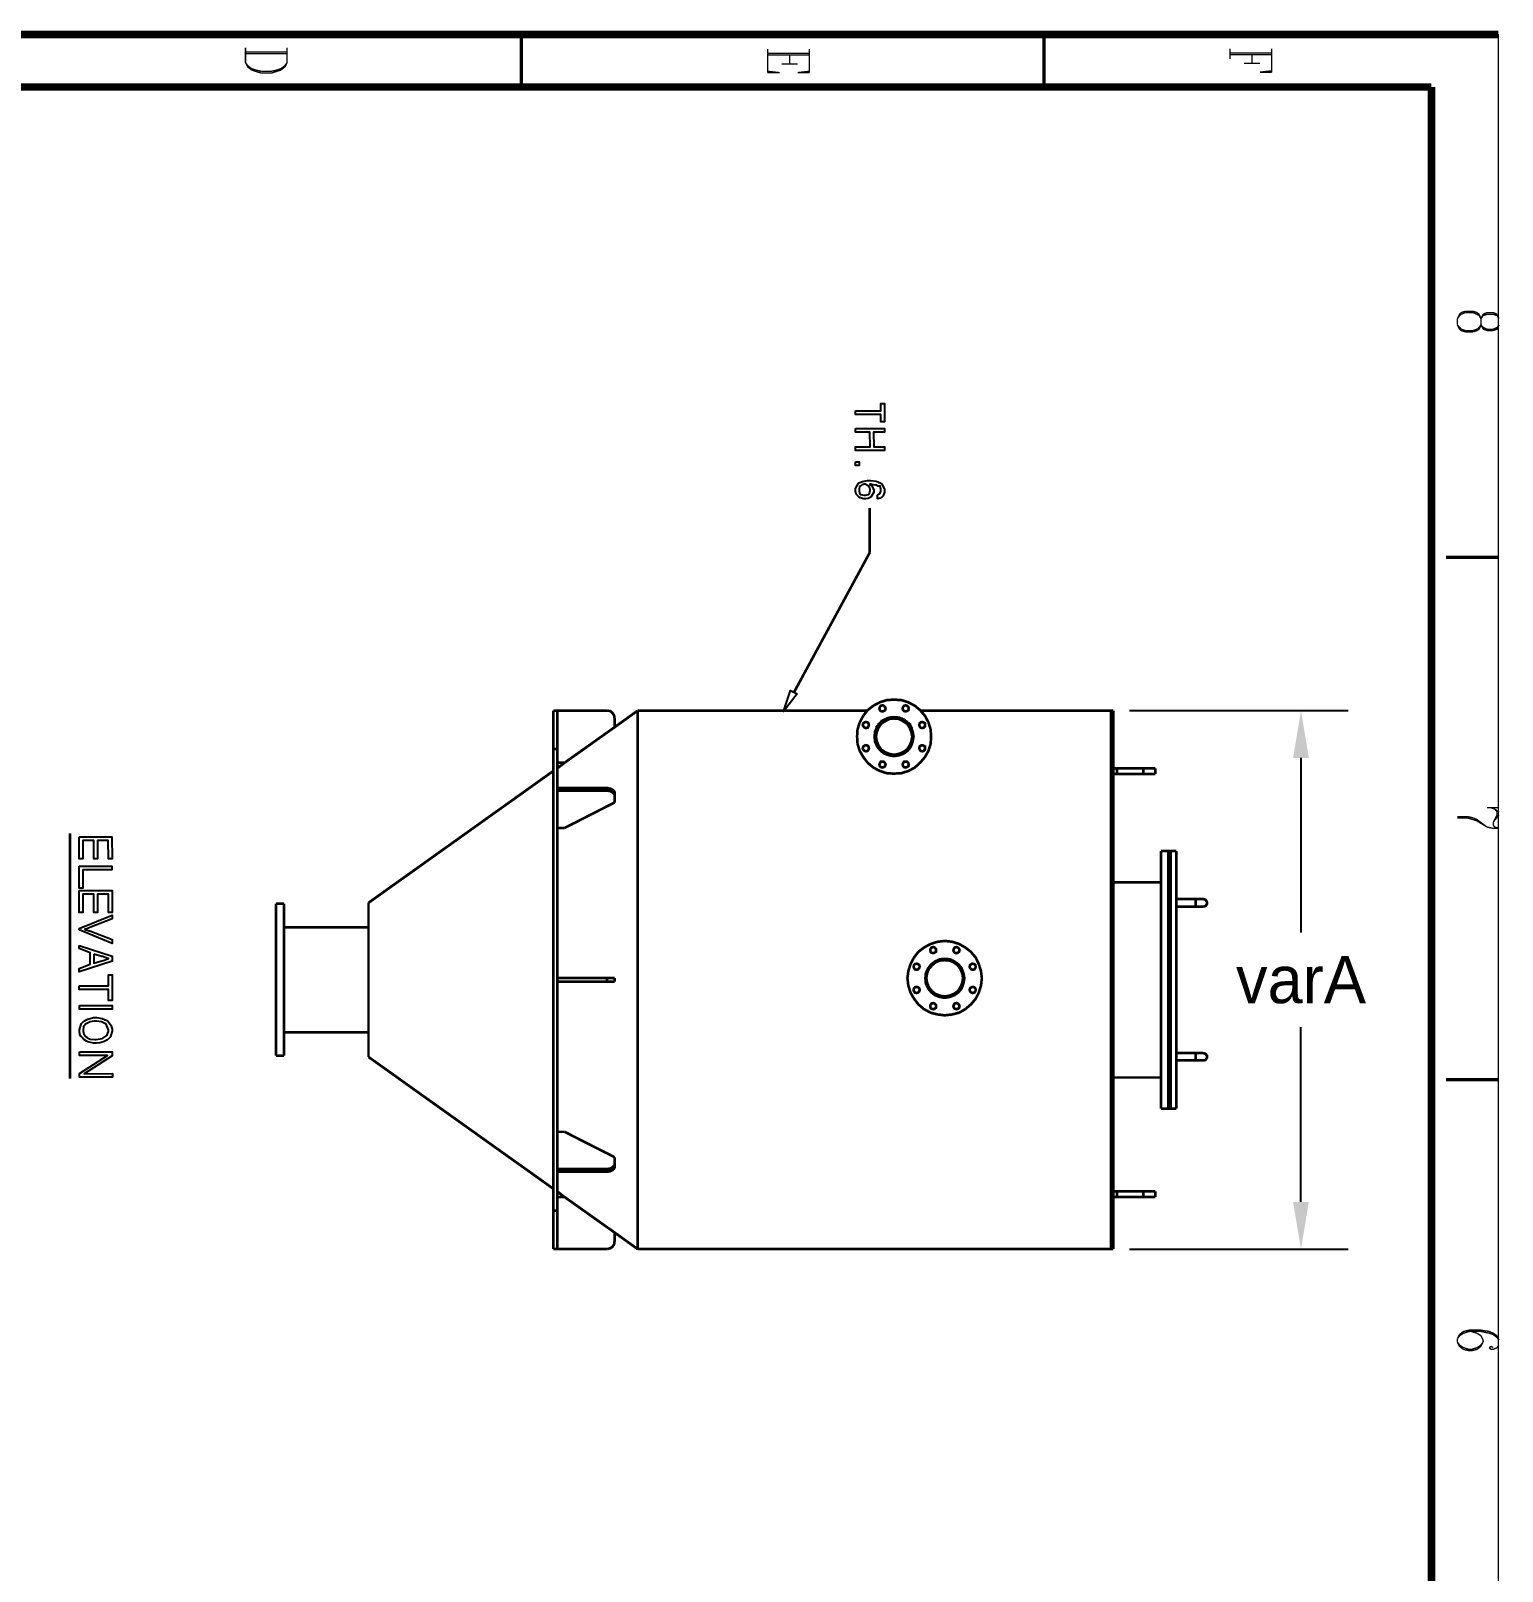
# Model space of a CAD drawing. Extents: x 0.1 to 11.6, y 0.3 to 16.2.
# Drawn here: x 5.98 to 11.58, y 10.37 to 16.23 of the extents above; entities that cross this region are included whole.
import ezdxf

# ---------------------------------------------------------------- set-up
doc = ezdxf.new("R2010")
doc.units = 0
doc.header["$MEASUREMENT"] = 0
doc.dimstyles.get("Standard").update_dxf_attribs({"dimtxt": 0.18, "dimasz": 0.18, "dimexe": 0.18, "dimexo": 0.0625, "dimgap": 0.09, "dimtad": 0, "dimtih": 1, "dimtoh": 1, "dimdec": 4, "dimzin": 0, "dimdsep": 46, "dimtxsty": 'Standard', "dimcen": 0.09, "dimadec": 0, "dimazin": 0, "dimtfac": 1, "dimtdec": 4, "dimtofl": 0, "dimtmove": 0, "dimatfit": 3, "dimfxl": 1, "dimtolj": 1, "dimtzin": 0, "dimarcsym": 0})

# ---------------------------------------------------------------- blocks, each defined once
blk = doc.blocks.new('*D0')
at = {"color": 0, "linetype": 'Continuous', "lineweight": -2, "transparency": 16777216}
for p, q in [((10.1658, 13.6467), (10.9982, 13.6467)), ((10.8182, 13.4667), (10.8182, 12.8017)), ((10.8182, 11.7767), (10.8182, 12.4417)), ((10.1658, 11.5967), (10.9982, 11.5967))]:
    blk.add_line(p, q, dxfattribs=at)
at = {"color": 0, "linetype": 'Continuous', "transparency": 16777216}
for points in [[(10.7882, 13.4667), (10.8482, 13.4667), (10.8182, 13.6467)], [(10.7882, 11.7767), (10.8482, 11.7767), (10.8182, 11.5967)]]:
    blk.add_solid(points, dxfattribs=at)
at = {"layer": 'Defpoints', "color": 0, "linetype": 'Continuous', "transparency": 16777216}
for p in [(10.1033, 13.6467), (10.1033, 11.5967), (10.8182, 11.5967)]:
    blk.add_point(p, dxfattribs=at)
at = {"color": 0, "linetype": 'Continuous', "transparency": 16777216, "insert": (10.8182, 12.6217), "char_height": 0.18, "attachment_point": 5}
blk.add_mtext('\\A1;varA', dxfattribs=at)

msp = doc.modelspace()

# ---------------------------------------------------------------- linework, layer by layer
at = {"color": 0}
for points, const_width in [([(0.155003, 16.22), (11.57, 16.22)], 0.028333), ([(7.84999, 16.02), (7.84999, 16.22)], 0.013333), ([(9.84, 16.02), (9.84, 16.22)], 0.013333), ([(6.80003, 16.1133), (6.80003, 16.17)], 0.005208), ([(6.95833, 16.1533), (6.80003, 16.1533)], 0.005208), ([(6.95833, 16.1467), (6.80003, 16.1467)], 0.005208), ([(6.95833, 16.17), (6.95833, 16.1133)], 0.005208), ([(8.78836, 16.165), (8.78836, 16.075)], 0.005208), ([(8.94667, 16.1483), (8.78836, 16.1483)], 0.005208), ([(8.94667, 16.1417), (8.78836, 16.1417)], 0.005208), ([(8.87169, 16.1417), (8.87169, 16.1083)], 0.005208), ([(8.94667, 16.165), (8.94667, 16.075)], 0.005208), ([(10.5483, 16.1667), (10.5483, 16.1267)], 0.005208), ([(10.7067, 16.15), (10.5483, 16.15)], 0.005208), ([(10.7067, 16.1433), (10.5483, 16.1433)], 0.005208), ([(10.6317, 16.1433), (10.6317, 16.11)], 0.005208), ([(10.7067, 16.1667), (10.7067, 16.0767)], 0.005208), ([(6.80832, 16.0967), (6.80003, 16.1133)], 0.005208), ([(6.80832, 16.1017), (6.80003, 16.1133)], 0.005208), ([(6.82335, 16.09), (6.80832, 16.1017)], 0.005208), ([(6.82335, 16.085), (6.80832, 16.0967)], 0.005208), ([(6.83832, 16.085), (6.82335, 16.09)], 0.005208), ([(6.83832, 16.08), (6.82335, 16.085)], 0.005208), ([(6.86003, 16.08), (6.83832, 16.085)], 0.005208), ([(6.86003, 16.0733), (6.83832, 16.08)], 0.005208), ([(6.89833, 16.08), (6.86003, 16.08)], 0.005208), ([(6.89833, 16.0733), (6.86003, 16.0733)], 0.005208), ([(6.91997, 16.085), (6.89833, 16.08)], 0.005208), ([(6.91997, 16.08), (6.89833, 16.0733)], 0.005208), ([(6.935, 16.09), (6.91997, 16.085)], 0.005208), ([(6.935, 16.085), (6.91997, 16.08)], 0.005208), ([(6.94997, 16.1017), (6.935, 16.09)], 0.005208), ([(6.94997, 16.0967), (6.935, 16.085)], 0.005208), ([(6.95833, 16.1133), (6.94997, 16.0967)], 0.005208), ([(6.95833, 16.1133), (6.94997, 16.1017)], 0.005208), ([(8.83333, 16.075), (8.78836, 16.08)], 0.005208), ([(8.78836, 16.075), (8.83333, 16.075)], 0.005208), ([(8.90169, 16.1083), (8.84169, 16.1083)], 0.005208), ([(8.90169, 16.075), (8.94667, 16.08)], 0.005208), ([(8.94667, 16.075), (8.90169, 16.075)], 0.005208), ([(10.6617, 16.11), (10.6017, 16.11)], 0.005208), ([(10.6617, 16.0767), (10.7067, 16.0817)], 0.005208), ([(10.7067, 16.0767), (10.6617, 16.0767)], 0.005208), ([(0.398329, 16.02), (11.315, 16.02)], 0.028333), ([(11.315, 16.02), (11.315, 0.516656)], 0.028333), ([(11.4217, 15.155), (11.4134, 15.1383)], 0.005208), ([(11.4217, 15.15), (11.4134, 15.1383)], 0.005208), ([(11.4134, 15.1383), (11.4134, 15.115)], 0.005208), ([(11.4283, 15.1617), (11.4217, 15.155)], 0.005208), ([(11.4283, 15.155), (11.4217, 15.15)], 0.005208), ([(11.4434, 15.1667), (11.4283, 15.1617)], 0.005208), ([(11.4434, 15.1617), (11.4283, 15.155)], 0.005208), ([(11.4733, 15.1667), (11.4434, 15.1667)], 0.005208), ([(11.4733, 15.1617), (11.4434, 15.1617)], 0.005208), ([(11.4883, 15.1617), (11.4733, 15.1667)], 0.005208), ([(11.4883, 15.155), (11.4733, 15.1617)], 0.005208), ([(11.4967, 15.155), (11.4883, 15.1617)], 0.005208), ([(11.4967, 15.15), (11.4883, 15.155)], 0.005208), ([(11.5033, 15.1383), (11.4967, 15.155)], 0.005208), ([(11.5033, 15.1383), (11.4967, 15.15)], 0.005208), ([(11.5117, 15.155), (11.5033, 15.1383)], 0.005208), ([(11.5117, 15.15), (11.5033, 15.1383)], 0.005208), ([(11.5033, 15.1383), (11.5033, 15.115)], 0.005208), ([(11.5267, 15.1617), (11.5117, 15.155)], 0.005208), ([(11.5267, 15.155), (11.5117, 15.15)], 0.005208), ([(11.55, 15.1617), (11.5267, 15.1617)], 0.005208), ([(11.55, 15.155), (11.5267, 15.155)], 0.005208), ([(11.565, 15.155), (11.55, 15.1617)], 0.005208), ([(11.565, 15.15), (11.55, 15.155)], 0.005208), ([(11.5717, 15.1383), (11.565, 15.155)], 0.005208), ([(11.5717, 15.1383), (11.565, 15.15)], 0.005208), ([(11.4134, 15.115), (11.4217, 15.0983)], 0.005208), ([(11.4134, 15.115), (11.4217, 15.105)], 0.005208), ([(11.4217, 15.105), (11.4283, 15.0983)], 0.005208), ([(11.4217, 15.0983), (11.4283, 15.0933)], 0.005208), ([(11.4283, 15.0983), (11.4434, 15.0933)], 0.005208), ([(11.4283, 15.0933), (11.4434, 15.0883)], 0.005208), ([(11.4434, 15.0933), (11.4733, 15.0933)], 0.005208), ([(11.4434, 15.0883), (11.4733, 15.0883)], 0.005208), ([(11.4733, 15.0933), (11.4883, 15.0983)], 0.005208), ([(11.4733, 15.0883), (11.4883, 15.0933)], 0.005208), ([(11.4883, 15.0983), (11.4967, 15.105)], 0.005208), ([(11.4883, 15.0933), (11.4967, 15.0983)], 0.005208), ([(11.4967, 15.0983), (11.5033, 15.115)], 0.005208), ([(11.4967, 15.105), (11.5033, 15.115)], 0.005208), ([(11.5033, 15.115), (11.5117, 15.0983)], 0.005208), ([(11.5033, 15.115), (11.5117, 15.105)], 0.005208), ([(11.5117, 15.105), (11.5267, 15.0983)], 0.005208), ([(11.5117, 15.0983), (11.5267, 15.0933)], 0.005208), ([(11.5267, 15.0983), (11.55, 15.0983)], 0.005208), ([(11.5267, 15.0933), (11.55, 15.0933)], 0.005208), ([(11.55, 15.0983), (11.565, 15.105)], 0.005208), ([(11.55, 15.0933), (11.565, 15.0983)], 0.005208), ([(11.565, 15.0983), (11.5717, 15.115)], 0.005208), ([(11.565, 15.105), (11.5717, 15.115)], 0.005208), ([(9.17665, 14.2483), (9.17665, 14.4183)], 0.01), ([(8.88835, 13.7167), (9.17665, 14.2483)], 0.01), ([(11.37, 14.23), (11.57, 14.23)], 0.013333), ([(7.97168, 13.6467), (7.98665, 13.6467)], 0.01), ([(7.97168, 13.5), (7.97168, 13.6467)], 0.01), ([(7.98665, 13.6467), (8.17665, 13.6467)], 0.01), ([(7.98665, 13.6467), (7.98665, 13.5)], 0.01), ([(8.20503, 13.6166), (8.20335, 13.6283), (8.19667, 13.6383), (8.18832, 13.645), (8.17665, 13.6467)], 0.01), ([(8.29335, 13.6467), (8.20503, 13.5833)], 0.01), ([(8.20503, 13.6166), (8.20503, 13.5833)], 0.01), ([(9.16835, 13.6467), (8.29335, 13.6467)], 0.01), ([(8.29335, 13.6467), (8.29335, 11.5967)], 0.01), ([(9.16835, 13.6467), (8.29335, 13.6467)], 0.01), ([(9.25836, 13.62), (9.25667, 13.62), (9.25499, 13.62), (9.25331, 13.62), (9.25168, 13.62), (9.25168, 13.6183), (9.25, 13.6183), (9.24832, 13.6183), (9.24669, 13.6183), (9.24501, 13.6166), (9.24333, 13.6166), (9.24164, 13.6166), (9.24001, 13.615), (9.23833, 13.615), (9.23665, 13.6133), (9.23503, 13.6133), (9.23335, 13.6117), (9.23167, 13.6117), (9.22999, 13.61), (9.22835, 13.61), (9.22835, 13.6083), (9.22667, 13.6083), (9.22499, 13.6067), (9.22331, 13.6067), (9.22331, 13.605), (9.22168, 13.605), (9.22168, 13.6033), (9.22, 13.6033), (9.21832, 13.6017), (9.21832, 13.6), (9.21669, 13.6), (9.215, 13.5983), (9.21332, 13.5967), (9.21332, 13.595), (9.21164, 13.595), (9.21164, 13.5933), (9.21001, 13.5933), (9.21001, 13.5917), (9.20833, 13.59), (9.20665, 13.5883), (9.20665, 13.5866), (9.20503, 13.5866), (9.20503, 13.585), (9.20503, 13.5833), (9.20335, 13.5833), (9.20335, 13.5817)], 0.01), ([(9.23665, 13.605), (9.23833, 13.605)], 0.01), ([(9.33664, 13.5783), (9.33664, 13.58), (9.33501, 13.5817), (9.33333, 13.5833), (9.33333, 13.585), (9.33165, 13.5866), (9.33165, 13.5883), (9.33003, 13.5883), (9.33003, 13.59), (9.33003, 13.5917), (9.32835, 13.5917), (9.32835, 13.5933), (9.32667, 13.5933), (9.32667, 13.595), (9.32497, 13.595), (9.32497, 13.5967), (9.32335, 13.5967), (9.32335, 13.5983), (9.32167, 13.5983), (9.32167, 13.6), (9.31999, 13.6017), (9.31836, 13.6017), (9.31836, 13.6033), (9.31668, 13.6033), (9.315, 13.605), (9.31332, 13.6067), (9.31168, 13.6083), (9.31, 13.6083), (9.31, 13.61), (9.30832, 13.61), (9.30664, 13.6117), (9.30501, 13.6117), (9.30333, 13.6133), (9.30165, 13.6133), (9.30003, 13.615), (9.29833, 13.615), (9.29665, 13.615), (9.29665, 13.6166), (9.29497, 13.6166), (9.29335, 13.6166)], 0.01), ([(9.30165, 13.605), (9.30333, 13.605)], 0.01), ([(10.095, 13.6467), (9.37001, 13.6467)], 0.01), ([(10.02, 13.6467), (9.37001, 13.6467)], 0.01), ([(10.1033, 13.6467), (10.095, 13.6467)], 0.01), ([(10.095, 13.6467), (10.095, 11.5967)], 0.01), ([(10.1033, 13.6467), (10.1033, 11.5967)], 0.01), ([(8.20503, 13.5833), (8.01497, 13.4483)], 0.01), ([(7.98665, 13.5), (7.97168, 13.5)], 0.01), ([(7.97168, 13.5), (7.97168, 11.7433)], 0.01), ([(7.98665, 13.5), (7.98665, 11.7433)], 0.01), ([(8.01497, 13.4483), (7.98665, 13.4267)], 0.01), ([(8.01497, 13.4483), (7.98665, 13.4483)], 0.01), ([(10.1033, 13.4267), (10.1183, 13.4267)], 0.01), ([(10.1183, 13.4267), (10.1183, 13.405)], 0.01), ([(10.1183, 13.4267), (10.2183, 13.4267)], 0.01), ([(10.2183, 13.4267), (10.2183, 13.405)], 0.01), ([(10.2183, 13.4267), (10.2633, 13.4267)], 0.01), ([(10.2633, 13.405), (10.2633, 13.4267)], 0.01), ([(7.97168, 13.4167), (7.26833, 12.915)], 0.01), ([(10.1033, 13.405), (10.1183, 13.405)], 0.01), ([(10.1183, 13.405), (10.2183, 13.405)], 0.01), ([(10.2183, 13.405), (10.2633, 13.405)], 0.01), ([(7.98665, 13.3517), (8.17665, 13.3517)], 0.01), ([(7.98665, 13.3417), (8.17665, 13.3417)], 0.01), ([(8.17665, 13.3517), (8.17665, 13.3417)], 0.01), ([(8.17665, 13.3517), (8.18001, 13.3517), (8.185, 13.35), (8.18832, 13.35), (8.19168, 13.3483), (8.19499, 13.3467), (8.19835, 13.345), (8.20167, 13.3417), (8.20335, 13.34), (8.20503, 13.3366), (8.20503, 13.3333), (8.20503, 13.3317)], 0.01), ([(8.17665, 13.3417), (8.18001, 13.3417), (8.185, 13.34), (8.18832, 13.34), (8.19168, 13.3383), (8.19499, 13.3366), (8.19835, 13.3333), (8.20167, 13.3317), (8.20335, 13.3283), (8.20503, 13.3267), (8.20503, 13.3233), (8.20503, 13.32)], 0.01), ([(8.20503, 13.3317), (8.20503, 13.32)], 0.01), ([(8.20503, 13.32), (8.20503, 13.2967)], 0.01), ([(8.20503, 13.2967), (8.01497, 13.2)], 0.01), ([(11.5717, 13.2767), (11.5267, 13.2767)], 0.005208), ([(11.5417, 13.2767), (11.5566, 13.2717)], 0.005208), ([(11.5717, 13.25), (11.55, 13.2217)], 0.005208), ([(11.565, 13.25), (11.55, 13.2217)], 0.005208), ([(11.5566, 13.2717), (11.5717, 13.26)], 0.005208), ([(11.5566, 13.2717), (11.565, 13.26)], 0.005208), ([(11.565, 13.26), (11.565, 13.25)], 0.005208), ([(8.01497, 13.2), (7.98665, 13.2)], 0.01), ([(11.4517, 13.2433), (11.4134, 13.2433)], 0.005208), ([(11.4517, 13.2383), (11.4134, 13.2383)], 0.005208), ([(11.4733, 13.2383), (11.4517, 13.2433)], 0.005208), ([(11.4733, 13.2317), (11.4517, 13.2383)], 0.005208), ([(11.4883, 13.2317), (11.4733, 13.2383)], 0.005208), ([(11.4883, 13.2267), (11.4733, 13.2317)], 0.005208), ([(11.5267, 13.2033), (11.4883, 13.2317)], 0.005208), ([(11.5267, 13.2033), (11.4883, 13.2267)], 0.005208), ([(11.55, 13.1983), (11.5267, 13.2033)], 0.005208), ([(11.55, 13.2217), (11.55, 13.21)], 0.005208), ([(11.55, 13.21), (11.5566, 13.2033)], 0.005208), ([(11.5717, 13.1983), (11.55, 13.1983)], 0.005208), ([(11.5566, 13.2033), (11.5717, 13.1983)], 0.005208), ([(6.13167, 13.18), (6.13167, 12.245)], 0.01), ([(10.3133, 13.1117), (10.285, 13.1117)], 0.01), ([(10.285, 12.1317), (10.285, 13.1117)], 0.01), ([(10.3217, 13.1117), (10.3133, 13.1117)], 0.01), ([(10.3133, 12.1317), (10.3133, 13.1117)], 0.01), ([(10.3433, 13.1117), (10.3217, 13.1117)], 0.01), ([(10.3217, 12.1317), (10.3217, 13.1117)], 0.01), ([(10.3433, 12.1317), (10.3433, 13.1117)], 0.01), ([(10.285, 12.9933), (10.1033, 12.9933)], 0.01), ([(6.94667, 12.9117), (6.91667, 12.9117)], 0.01), ([(6.91667, 12.9117), (6.91667, 12.3333)], 0.01), ([(6.94667, 12.9117), (6.94667, 12.3333)], 0.01), ([(7.26833, 12.915), (7.26833, 12.3283)], 0.01), ([(10.4167, 12.93), (10.3433, 12.93)], 0.01), ([(10.3433, 12.9), (10.4167, 12.9)], 0.01), ([(10.445, 12.93), (10.4167, 12.93)], 0.01), ([(10.4167, 12.93), (10.4167, 12.9)], 0.01), ([(10.4167, 12.9), (10.445, 12.9)], 0.01), ([(10.445, 12.9), (10.455, 12.9033), (10.46, 12.91), (10.46, 12.9183), (10.455, 12.9267), (10.445, 12.93)], 0.01), ([(7.26833, 12.8217), (6.94667, 12.8217)], 0.01), ([(9.47331, 12.7017), (9.46164, 12.7017)], 0.01), ([(10.3433, 12.71), (10.3433, 12.7167)], 0.01), ([(10.3433, 12.5333), (10.3433, 12.71)], 0.01), ([(10.3433, 12.71), (10.345, 12.71)], 0.01), ([(7.98665, 12.6283), (7.98665, 12.615)], 0.01), ([(7.98665, 12.6283), (8.17665, 12.6283)], 0.01), ([(7.98665, 12.615), (8.17665, 12.615)], 0.01), ([(8.17665, 12.6283), (8.17665, 12.615)], 0.01), ([(8.17665, 12.6283), (8.20503, 12.6283)], 0.01), ([(8.17665, 12.615), (8.20503, 12.615)], 0.01), ([(8.20503, 12.6283), (8.20503, 12.615)], 0.01), ([(9.46164, 12.555), (9.47331, 12.555)], 0.01), ([(10.3433, 12.5267), (10.3433, 12.5333)], 0.01), ([(10.3433, 12.5333), (10.345, 12.5333)], 0.01), ([(6.94667, 12.4217), (7.26833, 12.4217)], 0.01), ([(6.91667, 12.3333), (6.94667, 12.3333)], 0.01), ([(7.26833, 12.3283), (7.97168, 11.8267)], 0.01), ([(10.4167, 12.3433), (10.3433, 12.3433)], 0.01), ([(10.3433, 12.315), (10.4167, 12.315)], 0.01), ([(10.445, 12.3433), (10.4167, 12.3433)], 0.01), ([(10.4167, 12.3433), (10.4167, 12.315)], 0.01), ([(10.4167, 12.315), (10.445, 12.315)], 0.01), ([(10.445, 12.315), (10.455, 12.3167), (10.46, 12.325), (10.46, 12.3333), (10.455, 12.34), (10.445, 12.3433)], 0.01), ([(10.1033, 12.25), (10.285, 12.25)], 0.01), ([(11.37, 12.2416), (11.57, 12.2416)], 0.013333), ([(10.285, 12.1317), (10.3133, 12.1317)], 0.01), ([(10.3133, 12.1317), (10.3217, 12.1317)], 0.01), ([(10.3217, 12.1317), (10.3433, 12.1317)], 0.01), ([(8.01497, 12.0433), (7.98665, 12.0433)], 0.01), ([(8.20503, 11.9467), (8.01497, 12.0433)], 0.01), ([(7.98665, 11.9017), (8.17665, 11.9017)], 0.01), ([(8.17665, 11.9017), (8.18001, 11.9017), (8.185, 11.9033), (8.18832, 11.9033), (8.19168, 11.905), (8.19499, 11.9067), (8.19835, 11.91), (8.20167, 11.9117), (8.20335, 11.915), (8.20503, 11.9167), (8.20503, 11.92), (8.20503, 11.9233)], 0.01), ([(8.17665, 11.8917), (8.18001, 11.8917), (8.185, 11.8933), (8.18832, 11.8933), (8.19168, 11.895), (8.19499, 11.8967), (8.19835, 11.8983), (8.20167, 11.9017), (8.20335, 11.9033), (8.20503, 11.9067), (8.20503, 11.91), (8.20503, 11.9134)], 0.01), ([(8.17665, 11.9017), (8.17665, 11.8917)], 0.01), ([(8.20503, 11.9233), (8.20503, 11.9467)], 0.01), ([(8.20503, 11.9233), (8.20503, 11.9134)], 0.01), ([(7.98665, 11.8917), (8.17665, 11.8917)], 0.01), ([(7.98665, 11.8167), (8.01497, 11.795)], 0.01), ([(8.01497, 11.795), (7.98665, 11.795)], 0.01), ([(8.20503, 11.66), (8.01497, 11.795)], 0.01), ([(10.1033, 11.8167), (10.1183, 11.8167)], 0.01), ([(10.1033, 11.795), (10.1183, 11.795)], 0.01), ([(10.1183, 11.8167), (10.1183, 11.795)], 0.01), ([(10.1183, 11.8167), (10.2183, 11.8167)], 0.01), ([(10.1183, 11.795), (10.2183, 11.795)], 0.01), ([(10.2183, 11.8167), (10.2183, 11.795)], 0.01), ([(10.2183, 11.8167), (10.2633, 11.8167)], 0.01), ([(10.2183, 11.795), (10.2633, 11.795)], 0.01), ([(10.2633, 11.795), (10.2633, 11.8167)], 0.01), ([(7.97168, 11.7433), (7.98665, 11.7433)], 0.01), ([(7.97168, 11.5967), (7.97168, 11.7433)], 0.01), ([(7.98665, 11.7433), (7.98665, 11.5967)], 0.01), ([(8.17665, 11.5967), (8.18832, 11.6), (8.19667, 11.605), (8.20335, 11.615), (8.20503, 11.6267)], 0.01), ([(8.20503, 11.66), (8.29335, 11.5967)], 0.01), ([(8.20503, 11.6267), (8.20503, 11.66)], 0.01), ([(7.98665, 11.5967), (7.97168, 11.5967)], 0.01), ([(7.98665, 11.5967), (8.17665, 11.5967)], 0.01), ([(8.29335, 11.5967), (10.095, 11.5967)], 0.01), ([(10.095, 11.5967), (10.1033, 11.5967)], 0.01), ([(11.4217, 11.2717), (11.4134, 11.255)], 0.005208), ([(11.4217, 11.2667), (11.4134, 11.255)], 0.005208), ([(11.4134, 11.255), (11.4134, 11.2433)], 0.005208), ([(11.4367, 11.2833), (11.4217, 11.2717)], 0.005208), ([(11.4367, 11.2767), (11.4217, 11.2667)], 0.005208), ([(11.4583, 11.2884), (11.4367, 11.2833)], 0.005208), ([(11.4583, 11.2833), (11.4367, 11.2767)], 0.005208), ([(11.5033, 11.2884), (11.4583, 11.2884)], 0.005208), ([(11.5033, 11.2833), (11.4583, 11.2833)], 0.005208), ([(11.4883, 11.2767), (11.4667, 11.2833)], 0.005208), ([(11.5033, 11.2667), (11.4883, 11.2767)], 0.005208), ([(11.535, 11.2833), (11.5033, 11.2884)], 0.005208), ([(11.535, 11.2767), (11.5033, 11.2833)], 0.005208), ([(11.5117, 11.25), (11.5033, 11.2667)], 0.005208), ([(11.55, 11.2767), (11.535, 11.2833)], 0.005208), ([(11.55, 11.2717), (11.535, 11.2767)], 0.005208), ([(11.565, 11.2667), (11.55, 11.2767)], 0.005208), ([(11.565, 11.26), (11.55, 11.2717)], 0.005208), ([(11.5717, 11.25), (11.565, 11.2667)], 0.005208), ([(11.5717, 11.25), (11.565, 11.26)], 0.005208), ([(11.4134, 11.2433), (11.4217, 11.2267)], 0.005208), ([(11.4134, 11.2433), (11.4217, 11.2317)], 0.005208), ([(11.4217, 11.2317), (11.4367, 11.2217)], 0.005208), ([(11.4217, 11.2267), (11.4367, 11.215)], 0.005208), ([(11.4367, 11.2217), (11.4583, 11.215)], 0.005208), ([(11.4367, 11.215), (11.4583, 11.21)], 0.005208), ([(11.4583, 11.215), (11.4667, 11.215)], 0.005208), ([(11.4583, 11.21), (11.4667, 11.21)], 0.005208), ([(11.4667, 11.215), (11.4883, 11.2217)], 0.005208), ([(11.4667, 11.21), (11.4883, 11.215)], 0.005208), ([(11.4883, 11.2217), (11.5033, 11.2317)], 0.005208), ([(11.4883, 11.215), (11.5033, 11.2267)], 0.005208), ([(11.5033, 11.2267), (11.5117, 11.2433)], 0.005208), ([(11.5033, 11.2317), (11.5117, 11.2433)], 0.005208), ([(11.5117, 11.2433), (11.5117, 11.25)], 0.005208), ([(11.5417, 11.2267), (11.535, 11.2217)], 0.005208), ([(11.535, 11.2217), (11.5417, 11.215)], 0.005208), ([(11.55, 11.2217), (11.5417, 11.2267)], 0.005208), ([(11.5417, 11.215), (11.55, 11.215)], 0.005208), ([(11.55, 11.215), (11.565, 11.2217)], 0.005208), ([(11.565, 11.2217), (11.5717, 11.2317)], 0.005208)]:
    msp.add_lwpolyline(points, dxfattribs=dict(at, const_width=const_width))
for points, const_width in [([(0.155003, 16.22), (11.57, 16.22), (11.57, 0.310004), (0.155003, 0.310004), (0.155003, 16.22)], 0.005208), ([(9.26833, 13.4067), (9.29665, 13.4083), (9.32335, 13.4167), (9.34831, 13.43), (9.36833, 13.4483), (9.38667, 13.47), (9.40001, 13.4933), (9.40831, 13.52), (9.41, 13.5483), (9.40831, 13.575), (9.40001, 13.6017), (9.38667, 13.6267), (9.36833, 13.6483), (9.34831, 13.665), (9.32335, 13.6783), (9.29665, 13.6867), (9.26833, 13.6883), (9.24164, 13.6867), (9.215, 13.6783), (9.19, 13.665), (9.16835, 13.6483), (9.15169, 13.6267), (9.13835, 13.6017), (9.12999, 13.575), (9.12831, 13.5483), (9.12999, 13.52), (9.13835, 13.4933), (9.15169, 13.47), (9.16835, 13.4483), (9.19, 13.43), (9.215, 13.4167), (9.24164, 13.4083), (9.26833, 13.4067)], 0.01), ([(9.22499, 13.6433), (9.22999, 13.645), (9.23503, 13.6483), (9.23665, 13.655), (9.23503, 13.66), (9.22999, 13.665), (9.22499, 13.6667), (9.21832, 13.665), (9.215, 13.66), (9.21332, 13.655), (9.215, 13.6483), (9.21832, 13.645), (9.22499, 13.6433)], 0.01), ([(9.31332, 13.6433), (9.31836, 13.645), (9.32335, 13.6483), (9.32497, 13.655), (9.32335, 13.66), (9.31836, 13.665), (9.31332, 13.6667), (9.30664, 13.665), (9.30333, 13.66), (9.30165, 13.655), (9.30333, 13.6483), (9.30664, 13.645), (9.31332, 13.6433)], 0.01), ([(9.16168, 13.58), (9.16835, 13.5817), (9.17165, 13.5866), (9.17333, 13.5917), (9.17165, 13.5983), (9.16835, 13.6017), (9.16168, 13.6033), (9.15668, 13.6017), (9.15169, 13.5983), (9.15001, 13.5917), (9.15169, 13.5866), (9.15668, 13.5817), (9.16168, 13.58)], 0.01), ([(9.26833, 13.475), (9.28836, 13.4767), (9.30501, 13.485), (9.32167, 13.4967), (9.33333, 13.5117), (9.34, 13.5283), (9.34169, 13.5483), (9.34, 13.5667), (9.33333, 13.585), (9.32167, 13.6), (9.30501, 13.6117), (9.28836, 13.6183), (9.26833, 13.6217), (9.25, 13.6183), (9.23167, 13.6117), (9.21669, 13.6), (9.20503, 13.585), (9.19835, 13.5667), (9.19499, 13.5483), (9.19835, 13.5283), (9.20503, 13.5117), (9.21669, 13.4967), (9.23167, 13.485), (9.25, 13.4767), (9.26833, 13.475)], 0.01), ([(9.26833, 13.4733), (9.28836, 13.4767), (9.30664, 13.4833), (9.32167, 13.495), (9.33333, 13.51), (9.34, 13.5283), (9.34332, 13.5483), (9.34, 13.5667), (9.33333, 13.585), (9.32167, 13.6), (9.30664, 13.6117), (9.28836, 13.62), (9.26833, 13.6217), (9.25, 13.62), (9.23167, 13.6117), (9.21669, 13.6), (9.20503, 13.585), (9.19667, 13.5667), (9.19499, 13.5483), (9.19667, 13.5283), (9.20503, 13.51), (9.21669, 13.495), (9.23167, 13.4833), (9.25, 13.4767), (9.26833, 13.4733)], 0.01), ([(9.26833, 13.4783), (9.28668, 13.4817), (9.30333, 13.4883), (9.31836, 13.4983), (9.32835, 13.5133), (9.33501, 13.53), (9.33832, 13.5483), (9.33501, 13.565), (9.32835, 13.5817), (9.31836, 13.5967), (9.30333, 13.6067), (9.28668, 13.615), (9.26833, 13.6166), (9.25168, 13.615), (9.23503, 13.6067), (9.22, 13.5967), (9.21001, 13.5817), (9.20335, 13.565), (9.19997, 13.5483), (9.20335, 13.53), (9.21001, 13.5133), (9.22, 13.4983), (9.23503, 13.4883), (9.25168, 13.4817), (9.26833, 13.4783)], 0.01), ([(9.37668, 13.58), (9.38167, 13.5817), (9.38667, 13.5866), (9.38667, 13.5917), (9.38667, 13.5983), (9.38167, 13.6017), (9.37668, 13.6033), (9.37001, 13.6017), (9.36664, 13.5983), (9.36501, 13.5917), (9.36664, 13.5866), (9.37001, 13.5817), (9.37668, 13.58)], 0.01), ([(9.16168, 13.4916), (9.16835, 13.4933), (9.17165, 13.4983), (9.17333, 13.5033), (9.17165, 13.51), (9.16835, 13.5133), (9.16168, 13.515), (9.15668, 13.5133), (9.15169, 13.51), (9.15001, 13.5033), (9.15169, 13.4983), (9.15668, 13.4933), (9.16168, 13.4916)], 0.01), ([(9.37668, 13.4916), (9.38167, 13.4933), (9.38667, 13.4983), (9.38667, 13.5033), (9.38667, 13.51), (9.38167, 13.5133), (9.37668, 13.515), (9.37001, 13.5133), (9.36664, 13.51), (9.36501, 13.5033), (9.36664, 13.4983), (9.37001, 13.4933), (9.37668, 13.4916)], 0.01), ([(9.22499, 13.43), (9.22999, 13.4316), (9.23503, 13.435), (9.23665, 13.4417), (9.23503, 13.4467), (9.22999, 13.4517), (9.22499, 13.4517), (9.21832, 13.4517), (9.215, 13.4467), (9.21332, 13.4417), (9.215, 13.435), (9.21832, 13.4316), (9.22499, 13.43)], 0.01), ([(9.31332, 13.43), (9.31836, 13.4316), (9.32335, 13.435), (9.32497, 13.4417), (9.32335, 13.4467), (9.31836, 13.4517), (9.31332, 13.4517), (9.30664, 13.4517), (9.30333, 13.4467), (9.30165, 13.4417), (9.30333, 13.435), (9.30664, 13.4316), (9.31332, 13.43)], 0.01), ([(9.46164, 12.4867), (9.49001, 12.49), (9.51665, 12.4967), (9.53999, 12.51), (9.56168, 12.5283), (9.58003, 12.55), (9.59169, 12.5733), (9.59999, 12.6), (9.60335, 12.6283), (9.59999, 12.655), (9.59169, 12.6816), (9.58003, 12.7067), (9.56168, 12.7283), (9.53999, 12.745), (9.51665, 12.7584), (9.49001, 12.7667), (9.46164, 12.77), (9.435, 12.7667), (9.40831, 12.7584), (9.38336, 12.745), (9.36165, 12.7283), (9.345, 12.7067), (9.33165, 12.6816), (9.32335, 12.655), (9.31999, 12.6283), (9.32335, 12.6), (9.33165, 12.5733), (9.345, 12.55), (9.36165, 12.5283), (9.38336, 12.51), (9.40831, 12.4967), (9.435, 12.49), (9.46164, 12.4867)], 0.01), ([(9.41835, 12.7233), (9.42333, 12.725), (9.42833, 12.7283), (9.42833, 12.735), (9.42833, 12.74), (9.42333, 12.745), (9.41835, 12.7467), (9.41168, 12.745), (9.40831, 12.74), (9.40668, 12.735), (9.40831, 12.7283), (9.41168, 12.725), (9.41835, 12.7233)], 0.01), ([(9.50667, 12.7233), (9.51167, 12.725), (9.51665, 12.7283), (9.51833, 12.735), (9.51665, 12.74), (9.51167, 12.745), (9.50667, 12.7467), (9.5, 12.745), (9.49669, 12.74), (9.49501, 12.735), (9.49669, 12.7283), (9.5, 12.725), (9.50667, 12.7233)], 0.01), ([(9.35499, 12.66), (9.36003, 12.6617), (9.36501, 12.6667), (9.36664, 12.6717), (9.36501, 12.6783), (9.36003, 12.6816), (9.35499, 12.6833), (9.34831, 12.6816), (9.345, 12.6783), (9.34332, 12.6717), (9.345, 12.6667), (9.34831, 12.6617), (9.35499, 12.66)], 0.01), ([(9.46164, 12.555), (9.47999, 12.5566), (9.49832, 12.565), (9.51335, 12.5767), (9.52501, 12.5917), (9.53331, 12.6083), (9.535, 12.6283), (9.53331, 12.6467), (9.52501, 12.665), (9.51335, 12.68), (9.49832, 12.6917), (9.47999, 12.6983), (9.46164, 12.7017), (9.44336, 12.6983), (9.42503, 12.6917), (9.41, 12.68), (9.39833, 12.665), (9.39165, 12.6467), (9.38835, 12.6283), (9.39165, 12.6083), (9.39833, 12.5917), (9.41, 12.5767), (9.42503, 12.565), (9.44336, 12.5566), (9.46164, 12.555)], 0.01), ([(9.46164, 12.5533), (9.48167, 12.5566), (9.49832, 12.5633), (9.51497, 12.575), (9.52669, 12.59), (9.53331, 12.6083), (9.53668, 12.6283), (9.53331, 12.6467), (9.52669, 12.665), (9.51497, 12.68), (9.49832, 12.6917), (9.48167, 12.7), (9.46164, 12.7017), (9.44336, 12.7), (9.42503, 12.6917), (9.41, 12.68), (9.39833, 12.665), (9.38997, 12.6467), (9.38835, 12.6283), (9.38997, 12.6083), (9.39833, 12.59), (9.41, 12.575), (9.42503, 12.5633), (9.44336, 12.5566), (9.46164, 12.5533)], 0.01), ([(9.46164, 12.5583), (9.47999, 12.5617), (9.49669, 12.5684), (9.51167, 12.5783), (9.52165, 12.5933), (9.52832, 12.61), (9.53168, 12.6283), (9.52832, 12.6467), (9.52165, 12.6634), (9.51167, 12.6767), (9.49669, 12.6883), (9.47999, 12.695), (9.46164, 12.6967), (9.44336, 12.695), (9.42665, 12.6883), (9.41336, 12.6767), (9.40169, 12.6634), (9.39501, 12.6467), (9.39165, 12.6283), (9.39501, 12.61), (9.40169, 12.5933), (9.41336, 12.5783), (9.42665, 12.5684), (9.44336, 12.5617), (9.46164, 12.5583)], 0.01), ([(9.56836, 12.66), (9.57497, 12.6617), (9.57835, 12.6667), (9.58003, 12.6717), (9.57835, 12.6783), (9.57497, 12.6816), (9.56836, 12.6833), (9.56332, 12.6816), (9.55832, 12.6783), (9.55664, 12.6717), (9.55832, 12.6667), (9.56332, 12.6617), (9.56836, 12.66)], 0.01), ([(9.35499, 12.5717), (9.36003, 12.5733), (9.36501, 12.5783), (9.36664, 12.5833), (9.36501, 12.59), (9.36003, 12.5933), (9.35499, 12.595), (9.34831, 12.5933), (9.345, 12.59), (9.34332, 12.5833), (9.345, 12.5783), (9.34831, 12.5733), (9.35499, 12.5717)], 0.01), ([(9.56836, 12.5717), (9.57497, 12.5733), (9.57835, 12.5783), (9.58003, 12.5833), (9.57835, 12.59), (9.57497, 12.5933), (9.56836, 12.595), (9.56332, 12.5933), (9.55832, 12.59), (9.55664, 12.5833), (9.55832, 12.5783), (9.56332, 12.5733), (9.56836, 12.5717)], 0.01), ([(9.41835, 12.51), (9.42333, 12.5117), (9.42833, 12.515), (9.42833, 12.5217), (9.42833, 12.5267), (9.42333, 12.5317), (9.41835, 12.5333), (9.41168, 12.5317), (9.40831, 12.5267), (9.40668, 12.5217), (9.40831, 12.515), (9.41168, 12.5117), (9.41835, 12.51)], 0.01), ([(9.50667, 12.51), (9.51167, 12.5117), (9.51665, 12.515), (9.51833, 12.5217), (9.51665, 12.5267), (9.51167, 12.5317), (9.50667, 12.5333), (9.5, 12.5317), (9.49669, 12.5267), (9.49501, 12.5217), (9.49669, 12.515), (9.5, 12.5117), (9.50667, 12.51)], 0.01)]:
    msp.add_lwpolyline(points, close=True, dxfattribs=dict(at, const_width=const_width))
for points in [[(9.12169, 14.7872), (9.21892, 14.7874), (9.21892, 14.8151), (9.23281, 14.8151), (9.23301, 14.7457), (9.21912, 14.7457), (9.21892, 14.7735), (9.12169, 14.7733), (9.12169, 14.7872)], [(9.12181, 14.7199), (9.23292, 14.7201), (9.23292, 14.7062), (9.19125, 14.7062), (9.19146, 14.6507), (9.23312, 14.6507), (9.23312, 14.6368), (9.12201, 14.6365), (9.12201, 14.6504), (9.17757, 14.6504), (9.17735, 14.706), (9.12179, 14.706), (9.12181, 14.7199)], [(9.12196, 14.594), (9.13585, 14.594), (9.13585, 14.5801), (9.12196, 14.5801), (9.12196, 14.594)], [(9.20562, 14.4529), (9.2054, 14.4668), (9.20643, 14.4671), (9.21419, 14.4711), (9.21474, 14.4717), (9.21468, 14.4721), (9.21929, 14.4815), (9.21929, 14.4846), (9.21929, 14.489), (9.21636, 14.5003), (9.21582, 14.5022), (9.21425, 14.5015), (9.20865, 14.5015), (9.20361, 14.5043), (9.20215, 14.5049), (9.19982, 14.5046), (9.19015, 14.5062), (9.18024, 14.5083), (9.17697, 14.5083), (9.17708, 14.5075), (9.18722, 14.4983), (9.18782, 14.4972), (9.18756, 14.496), (9.19151, 14.4865), (9.19151, 14.4833), (9.19151, 14.4779), (9.18371, 14.4633), (9.18218, 14.4618), (9.18024, 14.4596), (9.17085, 14.4539), (9.16108, 14.4528), (9.15788, 14.4528), (9.15326, 14.4528), (9.14085, 14.4564), (9.13943, 14.4571), (9.13769, 14.4574), (9.12717, 14.4675), (9.12642, 14.4688), (9.12532, 14.4699), (9.12207, 14.4818), (9.12207, 14.4857), (9.12207, 14.4924), (9.13217, 14.5103), (9.13422, 14.5119), (9.13525, 14.5133), (9.14899, 14.5192), (9.16835, 14.5222), (9.17481, 14.5222), (9.17914, 14.5222), (9.20074, 14.5194), (9.21843, 14.5129), (9.22081, 14.511), (9.22271, 14.509), (9.23318, 14.49), (9.23318, 14.4836), (9.23318, 14.4783), (9.227, 14.4642), (9.22581, 14.4628), (9.22407, 14.4606), (9.21636, 14.455), (9.20779, 14.4532), (9.20562, 14.4529)], [(9.15788, 14.5083), (9.15511, 14.5083), (9.14768, 14.506), (9.14681, 14.5054), (9.1454, 14.5044), (9.14079, 14.5015), (9.13917, 14.5012), (9.13878, 14.501), (9.13807, 14.5001), (9.13596, 14.4901), (9.13596, 14.4868), (9.13596, 14.4836), (9.13732, 14.474), (9.14063, 14.4697), (9.1416, 14.4693), (9.14208, 14.4686), (9.15343, 14.4667), (9.15722, 14.4667), (9.16097, 14.4667), (9.17128, 14.4686), (9.17219, 14.469), (9.17236, 14.4693), (9.17518, 14.4744), (9.17763, 14.4842), (9.17763, 14.4872), (9.17763, 14.491), (9.17307, 14.5012), (9.17219, 14.5022), (9.17057, 14.5026), (9.16103, 14.5083), (9.15788, 14.5083)], [(8.90001, 13.71), (8.84831, 13.6433), (8.875, 13.7233), (8.90001, 13.71)], [(6.16667, 13.1661), (6.29167, 13.1663), (6.29189, 13.083), (6.278, 13.083), (6.27778, 13.1524), (6.23611, 13.1524), (6.23633, 13.083), (6.22244, 13.0827), (6.22222, 13.1522), (6.18056, 13.1522), (6.18078, 13.0827), (6.16689, 13.0827), (6.16667, 13.1661)], [(6.16683, 13.0539), (6.29183, 13.0541), (6.29183, 13.0403), (6.18072, 13.04), (6.18093, 12.9706), (6.16704, 12.9706), (6.16683, 13.0539)], [(6.16694, 12.9615), (6.29194, 12.9617), (6.29215, 12.8784), (6.27826, 12.8784), (6.27806, 12.9479), (6.23639, 12.9479), (6.2366, 12.8784), (6.22271, 12.8782), (6.2225, 12.9476), (6.18083, 12.9476), (6.18104, 12.8782), (6.16715, 12.8782), (6.16694, 12.9615)], [(6.1671, 12.8177), (6.2921, 12.8685), (6.2921, 12.8535), (6.20703, 12.8212), (6.20443, 12.8195), (6.19558, 12.816), (6.1894, 12.8151), (6.18793, 12.8147), (6.18892, 12.8136), (6.2054, 12.8088), (6.20703, 12.8082), (6.29232, 12.7758), (6.29232, 12.7606), (6.1671, 12.8116), (6.1671, 12.8177)], [(6.16726, 12.7528), (6.29226, 12.7122), (6.29226, 12.6931), (6.16749, 12.6521), (6.16749, 12.6645), (6.20915, 12.6808), (6.20893, 12.7242), (6.16726, 12.7407), (6.16726, 12.7528)], [(6.22282, 12.7198), (6.22304, 12.6851), (6.24799, 12.6931), (6.24962, 12.693), (6.26188, 12.6965), (6.27588, 12.7019), (6.27838, 12.7027), (6.2761, 12.7028), (6.25526, 12.7101), (6.25342, 12.7107), (6.22282, 12.7198)], [(6.16743, 12.5989), (6.27854, 12.5991), (6.27854, 12.6408), (6.29243, 12.6408), (6.29264, 12.5436), (6.27875, 12.5436), (6.27854, 12.5852), (6.16743, 12.585), (6.16743, 12.5989)], [(6.16764, 12.5244), (6.29264, 12.5246), (6.29264, 12.5107), (6.16764, 12.5105), (6.16764, 12.5244)], [(6.22868, 12.4782), (6.23318, 12.4783), (6.25467, 12.475), (6.27274, 12.4672), (6.27556, 12.465), (6.27751, 12.4626), (6.28711, 12.4493), (6.29286, 12.4334), (6.29292, 12.4298), (6.29286, 12.4269), (6.28619, 12.4063), (6.28489, 12.4044), (6.28304, 12.4018), (6.27453, 12.3933), (6.26492, 12.3882), (6.26253, 12.3873), (6.25922, 12.3857), (6.24593, 12.3819), (6.23324, 12.381), (6.23019, 12.381), (6.22196, 12.381), (6.1996, 12.3862), (6.19721, 12.3873), (6.19467, 12.3878), (6.18431, 12.3941), (6.17654, 12.4032), (6.17529, 12.4051), (6.17339, 12.4061), (6.16878, 12.4156), (6.16792, 12.4261), (6.16792, 12.4296), (6.16786, 12.4314), (6.17453, 12.4533), (6.17594, 12.4552), (6.1766, 12.4567), (6.18457, 12.4646), (6.1959, 12.4714), (6.19829, 12.4723), (6.20042, 12.4727), (6.22157, 12.4782), (6.22868, 12.4782)], [(6.22846, 12.4643), (6.22336, 12.4643), (6.20817, 12.4619), (6.19601, 12.4562), (6.19396, 12.4545), (6.19086, 12.4525), (6.18317, 12.4428), (6.18175, 12.4321), (6.18181, 12.4296), (6.18175, 12.4265), (6.1849, 12.4149), (6.19228, 12.4063), (6.19439, 12.4046), (6.19542, 12.4022), (6.20817, 12.3962), (6.22651, 12.3951), (6.23042, 12.3951), (6.23221, 12.3951), (6.25396, 12.3987), (6.25581, 12.3994), (6.25722, 12.3997), (6.27192, 12.4103), (6.27294, 12.4116), (6.27328, 12.4127), (6.27903, 12.4254), (6.27903, 12.4296), (6.27897, 12.4314), (6.26904, 12.4526), (6.26708, 12.4543), (6.26497, 12.4557), (6.25136, 12.4615), (6.23296, 12.4644), (6.22846, 12.4643)], [(6.16792, 12.3479), (6.29292, 12.3481), (6.29292, 12.3331), (6.18636, 12.2645), (6.29314, 12.2648), (6.29314, 12.2509), (6.16814, 12.2507), (6.16813, 12.2656), (6.27468, 12.3342), (6.16792, 12.334), (6.16792, 12.3479)]]:
    msp.add_lwpolyline(points, close=True, dxfattribs=at)

# ---------------------------------------------------------------- dimensions: what is measured, and where the dimension line sits
at = {"linetype": 'Continuous'}
dim = msp.add_linear_dim(base=(10.818189, 11.5967), p1=(10.1033, 13.6467), p2=(10.1033, 11.5967), angle=90, text='varA', dimstyle='Standard', dxfattribs=at)
dim.commit()
dim.dimension.update_dxf_attribs({"geometry": '*D0', "text_midpoint": (10.818189, 12.6217)})

doc.saveas('drawing.dxf')
